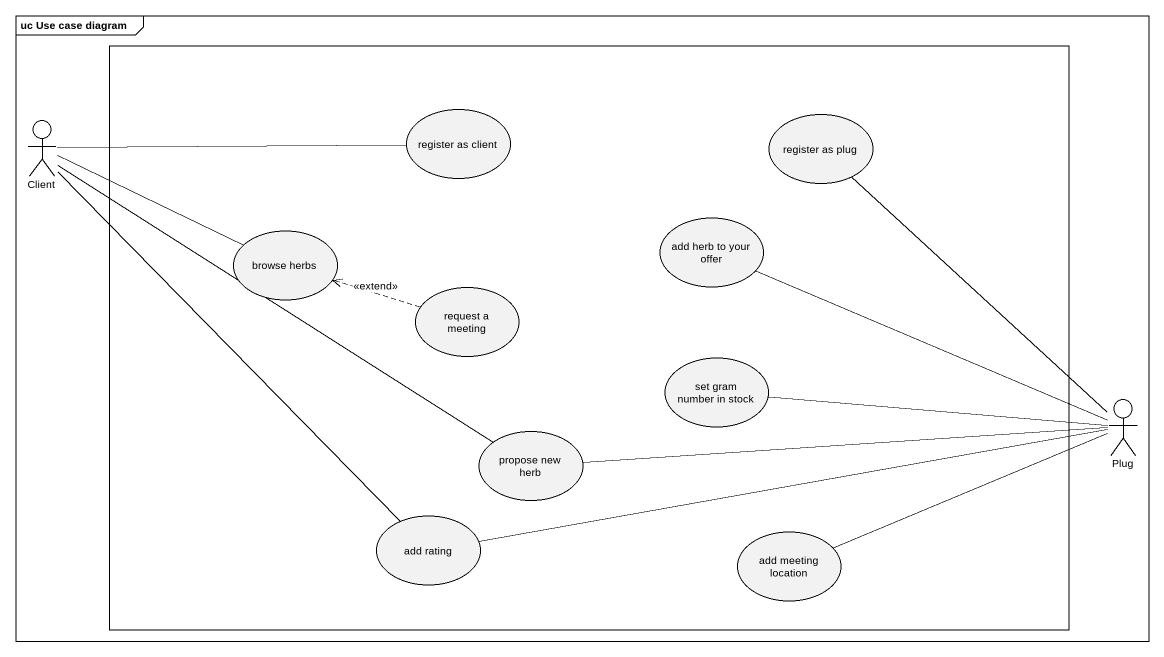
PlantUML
@startuml
mainframe uc Use case diagram
rectangle " " as rectangle1 {
  usecase "register as client" as register_as_client
  usecase "register as plug" as register_as_plug
  usecase "browse herbs" as browse_herbs
  usecase "add herb to your offer" as add_herb_to_your_offer
  usecase "request a meeting" as request_a_meeting
  usecase "set gram number in stock" as set_gram_number_in_stock
  usecase "propose new herb" as propose_new_herb
  usecase "add rating" as add_rating
  usecase "add meeting location" as add_meeting_location
}
actor Client
actor Plug
Client -right- register_as_client
Client -right- browse_herbs
Client -- propose_new_herb
Client -- add_rating
request_a_meeting .left.> browse_herbs : <<extend>>
set_gram_number_in_stock -right- Plug
Plug -up- register_as_plug
Plug -left- add_herb_to_your_offer
Plug -left- propose_new_herb
Plug -left- add_rating
add_meeting_location -right- Plug
@enduml
